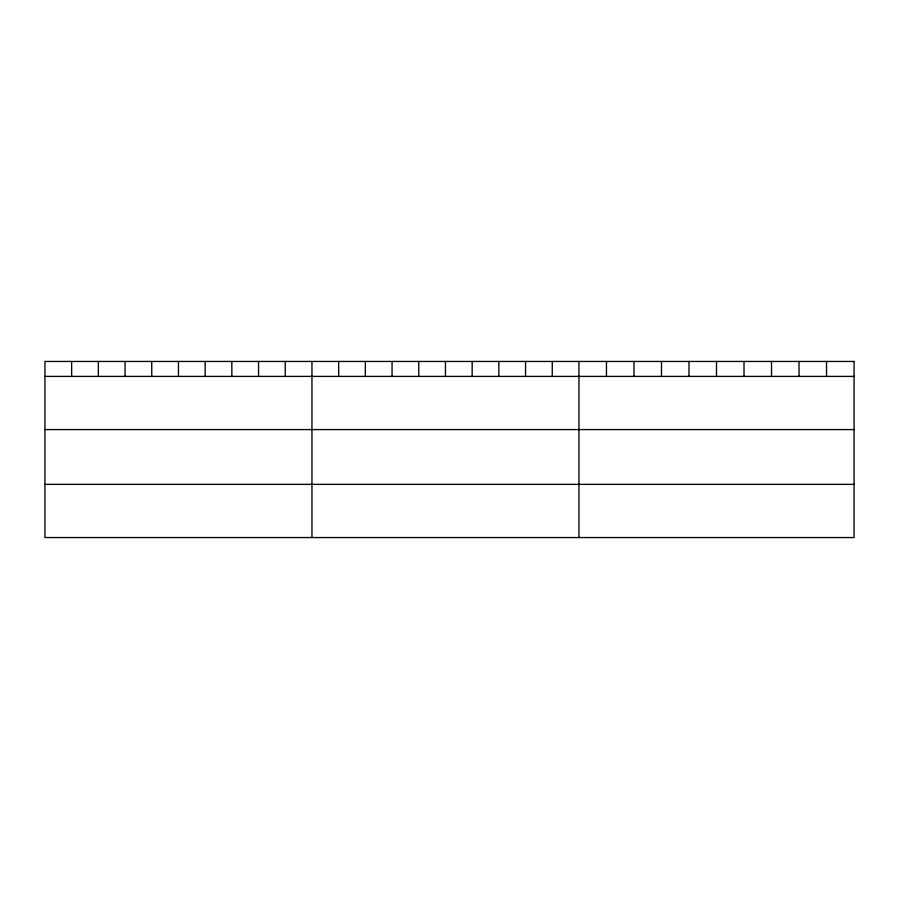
<?xml version="1.0" encoding="UTF-8"?>
<svg xmlns="http://www.w3.org/2000/svg" width="899" height="899" viewBox="0 0 899 899"><rect width="100%" height="100%" fill="white"/><g stroke="black" fill="none" stroke-linecap="round" stroke-linejoin="round"><path stroke-width="1.35" d="M44.95 376.4L854.05 376.4M44.95 429.576L854.05 429.576M44.95 484.359L854.05 484.359M826.541 361.454L826.541 376.4M799.031 361.454L799.031 376.4M771.522 361.454L771.522 376.4M744.012 361.454L744.012 376.4M716.503 361.454L716.503 376.4M688.994 361.454L688.994 376.4M661.484 361.454L661.484 376.4M633.975 361.454L633.975 376.4M606.465 361.454L606.465 376.4M578.956 361.454L578.956 537.546M552.256 361.454L552.256 376.4M525.555 361.454L525.555 376.4M498.855 361.454L498.855 376.4M472.155 361.454L472.155 376.4M445.454 361.454L445.454 376.4M418.754 361.454L418.754 376.4M392.054 361.454L392.054 376.4M365.354 361.454L365.354 376.4M338.653 361.454L338.653 376.4M311.953 361.454L311.953 537.546M285.253 361.454L285.253 376.4M258.552 361.454L258.552 376.4M231.852 361.454L231.852 376.4M205.152 361.454L205.152 376.4M178.452 361.454L178.452 376.4M151.751 361.454L151.751 376.4M125.051 361.454L125.051 376.4M98.351 361.454L98.351 376.4M71.65 361.454L71.65 376.4M854.05 361.454L44.95 361.454L44.95 537.546L854.05 537.546L854.05 361.454"/></g></svg>
